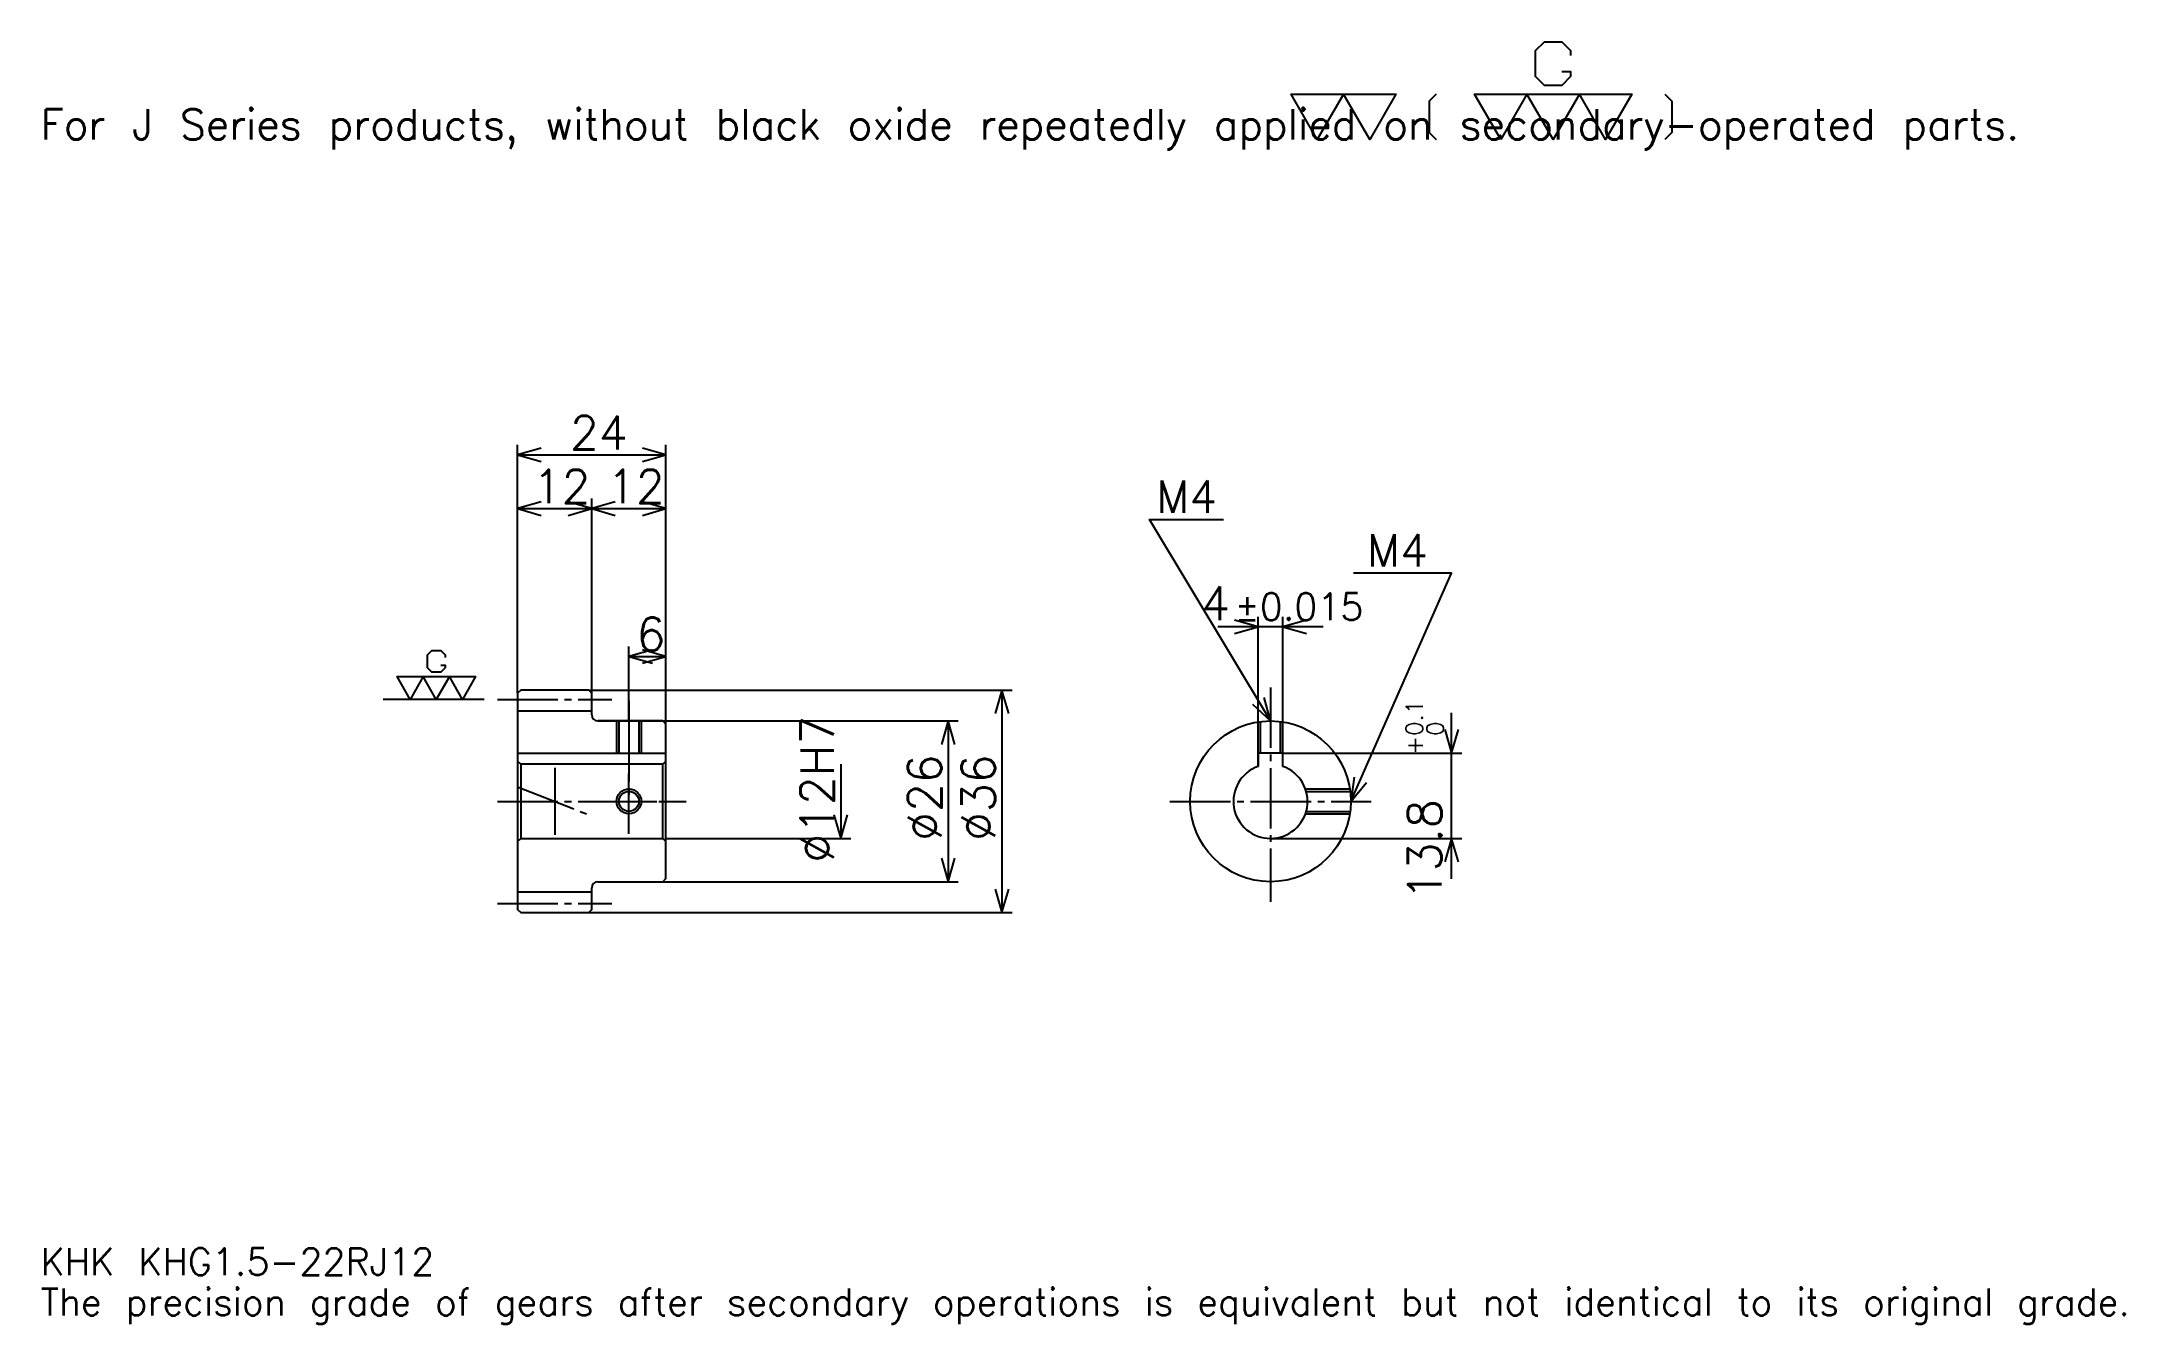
# Model space of a CAD drawing. Extents: x 11 to 348, y 4 to 211.
import ezdxf

# ---------------------------------------------------------------- set-up
doc = ezdxf.new("R2010")
doc.units = 0
doc.linetypes.add('DASHDOT', pattern=[13.04348, 9.782609, -1.086957, 1.086957, -1.086957])
doc.layers.get('0').update_dxf_attribs({"linetype": 'CONTINUOUS'})
doc.layers.add('DASHDOT', color=6, linetype='DASHDOT')
doc.styles.add('KANJI', font='TXT', dxfattribs={"bigfont": 'BIGFONT'})

msp = doc.modelspace()

# ---------------------------------------------------------------- linework, layer by layer
at = {"color": 5}
for p, q in [((88.043472, 106.58696), (88.043472, 146.26088)), ((112.043472, 106.58696), (112.043472, 146.26088)), ((88.043472, 144.630432), (112.043472, 144.630432)), ((88.043472, 135.934784), (100.043472, 135.934784)), ((100.043472, 106.58696), (100.043472, 137.565216)), ((100.043472, 135.934784), (112.043472, 135.934784)), ((207.82608, 96.386963), (207.82608, 118.434784)), ((211.82608, 96.386963), (211.82608, 118.434784)), ((218.347824, 116.804352), (201.304352, 116.804352)), ((106.043472, 106.58696), (106.043472, 113.652176)), ((106.043472, 112.021744), (112.043472, 112.021744)), ((88.043472, 106.08696), (88.043472, 106.58696)), ((99.543472, 106.58696), (112.043472, 106.58696)), ((100.043472, 106.08696), (100.043472, 106.58696)), ((106.043472, 101.58696), (106.043472, 106.58696)), ((106.043472, 101.58696), (106.043472, 106.58696)), ((112.043472, 106.58696), (168.021729, 106.58696)), ((112.043472, 101.08696), (112.043472, 106.58696)), ((166.391296, 106.58696), (166.391296, 70.58696)), ((101.043472, 101.58696), (112.043472, 101.58696)), ((112.043472, 101.58696), (159.32608, 101.58696)), ((157.695648, 101.58696), (157.695648, 75.58696)), ((239.130432, 76.065224), (239.130432, 102.908699)), ((140.304352, 94.58696), (140.304352, 82.58696)), ((211.82608, 96.386963), (240.760864, 96.386963)), ((112.043472, 82.58696), (141.934784, 82.58696)), ((209.82608, 82.58696), (240.760864, 82.58696)), ((101.043472, 75.58696), (112.043472, 75.58696)), ((112.043472, 75.58696), (159.32608, 75.58696)), ((99.543472, 70.58696), (112.043472, 70.58696)), ((112.043472, 70.58696), (168.021729, 70.58696))]:
    msp.add_line(p, q, dxfattribs=at)
at = {"color": 7}
for p, q in [((82.608688, 105.08696), (66.304344, 105.08696)), ((94.043472, 94.021744), (94.043472, 83.152176))]:
    msp.add_line(p, q, dxfattribs=at)
at = {"color": 4}
for p, q in [((88.043472, 103.21196), (100.043472, 103.21196)), ((88.043472, 96.386963), (112.043472, 96.386963)), ((88.543472, 94.58696), (88.543472, 82.58696)), ((111.543472, 94.58696), (112.043472, 95.08696)), ((111.543472, 82.58696), (112.043472, 82.08696)), ((88.043472, 73.96196), (100.043472, 73.96196))]:
    msp.add_line(p, q, dxfattribs=at)
at = {"color": 7}
for points in [[(256.956543, 206.67392), (258.369568, 206.67392), (258.369568, 205.826096), (256.956543, 204.41304), (254.130447, 204.41304), (252.717407, 205.826096), (252.717407, 210.065216), (254.130447, 211.478256), (256.956543, 211.478256), (258.369568, 210.065216), (258.369568, 209.217392)], [(217.391312, 195.652176), (213.152176, 203), (230.108704, 203), (225.869568, 195.652176), (221.630447, 203), (217.391312, 195.652176)], [(236.608704, 203), (235.478271, 201.869568), (235.478271, 196.782608), (236.608704, 195.652176)], [(247.065216, 195.652176), (242.826096, 203), (268.260864, 203), (264.021759, 195.652176), (259.782623, 203), (255.543488, 195.652176), (251.304352, 203), (247.065216, 195.652176)], [(273.630432, 203), (274.760864, 201.869568), (274.760864, 196.782608), (273.630432, 195.652176)], [(75.597824, 110.597832), (76.304344, 110.597832), (76.304344, 110.17392), (75.597824, 109.467392), (74.184776, 109.467392), (73.478256, 110.17392), (73.478256, 112.29348), (74.184776, 113), (75.597824, 113), (76.304344, 112.29348), (76.304344, 111.869568)], [(70.652168, 105.08696), (68.5326, 108.760872), (81.249992, 108.760872), (79.130432, 105.08696), (77.010864, 108.760872), (74.891296, 105.08696), (72.771736, 108.760872), (70.652168, 105.08696)]]:
    msp.add_lwpolyline(points, dxfattribs=at)
at = {"color": 5}
for points in [[(91.847816, 145.717392), (88.043472, 144.630432), (91.847816, 143.543488)], [(108.23912, 143.543488), (112.043472, 144.630432), (108.23912, 145.717392)], [(91.847816, 137.021744), (88.043472, 135.934784), (91.847816, 134.847824)], [(96.23912, 134.847824), (100.043472, 135.934784), (96.23912, 137.021744)], [(103.847824, 137.021744), (100.043472, 135.934784), (103.847824, 134.847824)], [(108.23912, 134.847824), (112.043472, 135.934784), (108.23912, 137.021744)], [(209.82608, 101.58696), (190.260864, 134.195648), (202.217377, 134.195648)], [(222.82608, 88.58696), (239.130432, 125.5), (223.260864, 125.5)], [(204.021729, 115.717392), (207.82608, 116.804352), (204.021729, 117.891312)], [(215.630432, 117.891312), (211.82608, 116.804352), (215.630432, 115.717392)], [(109.847824, 113.108696), (106.043472, 112.021744), (109.847824, 110.934784)], [(108.23912, 110.934784), (112.043472, 112.021744), (108.23912, 113.108696)], [(167.478256, 102.782608), (166.391296, 106.58696), (165.304337, 102.782608)], [(206.936707, 104.289925), (209.82608, 101.58696), (208.800812, 105.408394)], [(158.782608, 97.782608), (157.695648, 101.58696), (156.608688, 97.782608)], [(238.043472, 100.191307), (239.130432, 96.386963), (240.217392, 100.191307)], [(223.368896, 92.506126), (222.82608, 88.58696), (225.357468, 91.627785)], [(139.217392, 86.391304), (140.304352, 82.58696), (141.391296, 86.391304)], [(240.217392, 78.782608), (239.130432, 82.58696), (238.043472, 78.782608)], [(156.608688, 79.391312), (157.695648, 75.58696), (158.782608, 79.391312)], [(165.304337, 74.391312), (166.391296, 70.58696), (167.478256, 74.391312)]]:
    msp.add_lwpolyline(points, dxfattribs=at)
at = {"color": 4}
for points in [[(100.043472, 102.58696), (100.043472, 106.08696), (99.543472, 106.58696), (88.543472, 106.58696), (88.043472, 106.08696), (88.043472, 82.08696)], [(101.043472, 75.58696), (111.543472, 75.58696), (112.043472, 76.08696), (112.043472, 101.08696), (111.543472, 101.58696), (101.043472, 101.58696)], [(104.043472, 101.58696), (104.043472, 96.386963)], [(104.42347, 101.58696), (104.42347, 96.386963)], [(107.663475, 101.58696), (107.663475, 96.386963)], [(108.043472, 101.58696), (108.043472, 96.386963)], [(207.82608, 94.243813), (207.82608, 101.43219)], [(208.206085, 96.386963), (208.206085, 101.485626)], [(211.446075, 96.386963), (211.446075, 101.485626)], [(211.82608, 94.243813), (211.82608, 101.43219)], [(88.043472, 82.08696), (88.543472, 82.58696), (111.543472, 82.58696), (111.543472, 94.58696), (88.543472, 94.58696), (88.043472, 95.08696)], [(211.82608, 94.243813), (211.82608, 96.386963), (207.82608, 96.386963), (207.82608, 94.243813)], [(215.482941, 90.58696), (222.67131, 90.58696)], [(215.603241, 90.206963), (222.724747, 90.206963)], [(215.482941, 86.58696), (222.67131, 86.58696)], [(215.603241, 86.966957), (222.724747, 86.966957)], [(88.043472, 82.08696), (88.043472, 71.08696), (88.543472, 70.58696), (99.543472, 70.58696), (100.043472, 71.08696), (100.043472, 74.58696)]]:
    msp.add_lwpolyline(points, dxfattribs=at)
for centre, radius in [((209.82608, 88.58696), 13), ((106.043472, 88.58696), 1.62)]:
    msp.add_circle(centre, radius, dxfattribs=at)
at = {"color": 7}
msp.add_circle((106.043472, 88.58696), 2, dxfattribs=at)
at = {"color": 4}
for centre, radius, start, end in [((101.043472, 102.58696), 1, 180, 270), ((209.82608, 88.58696), 6, 109.47122094, 70.52877906), ((101.043472, 74.58696), 1, 90, 180)]:
    msp.add_arc(centre, radius, start, end, dxfattribs=at)
at = {"layer": 'DASHDOT', "color": 7}
for p, q in [((84.7826, 105.08696), (103.304344, 105.08696)), ((209.82608, 107.021744), (209.82608, 72.326088)), ((106.043472, 101.58696), (106.043472, 88.58696)), ((84.7826, 88.58696), (115.304344, 88.58696)), ((88.043472, 90.950424), (100.043472, 86.223495)), ((193.565216, 88.58696), (226.086945, 88.58696)), ((84.7826, 72.08696), (103.304344, 72.08696))]:
    msp.add_line(p, q, dxfattribs=at)
for points in [[(106.043472, 104.847832), (106.043472, 93.126091)], [(106.043472, 83.326088), (106.043472, 93.847832)], [(100.7826, 88.58696), (111.304344, 88.58696)]]:
    msp.add_lwpolyline(points, dxfattribs=at)

# ---------------------------------------------------------------- texts
at = {"color": 7, "style": 'KANJI'}
for s, height, p in [('For J Series products, without black oxide repeatedly applied on secondary-operated parts.', 4.891304, (10.869565, 195.652176)), ('24', 5.434783, (96.510864, 145.5)), ('12', 5.434783, (90.510864, 136.804352)), ('12', 5.434783, (102.510864, 136.804352)), ('M4', 5.217392, (191.347809, 135.282608)), ('M4', 5.217392, (225.434784, 126.58696)), ('4', 5.434783, (198.607605, 117.891312)), ('%%p0.015', 4.347826, (203.987381, 117.891312)), ('6', 5.434783, (107.277168, 112.891312)), ('KHK KHG1.5-22RJ12', 4.347826, (10.869565, 11.956522)), ('The precision grade of gears after secondary operations is equivalent but not identical to its original grade.', 4.347826, (10.869565, 5.434783))]:
    msp.add_text(s, height=height, dxfattribs=at).set_placement(p)
for s, height, p in [('%%c12H7', 5.434783, (139.217392, 78.66848)), ('0.1', 2.717391, (234.456512, 99.177818)), ('0', 2.717391, (237.82608, 99.177818)), ('+', 2.717391, (234.456512, 96.134338)), ('%%c26', 5.434783, (156.608688, 82.201088)), ('%%c36', 5.434783, (165.304337, 82.201088)), ('13.8', 5.434783, (237.5, 72.610451))]:
    msp.add_text(s, height=height, rotation=90, dxfattribs=at).set_placement(p)

doc.saveas('drawing.dxf')
